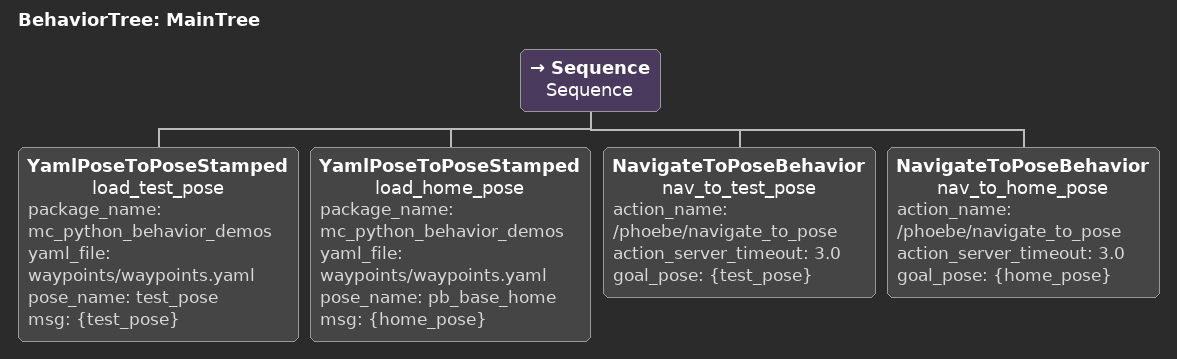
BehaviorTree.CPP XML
<root main_tree_to_execute="MainTree">
  <BehaviorTree ID="MainTree">
    <Sequence name="Sequence">
      <YamlPoseToPoseStamped name="load_test_pose"
        package_name="mc_python_behavior_demos"
        yaml_file="waypoints/waypoints.yaml"
        pose_name="test_pose"
        msg="{test_pose}"
      />
      <YamlPoseToPoseStamped name="load_home_pose"
        package_name="mc_python_behavior_demos"
        yaml_file="waypoints/waypoints.yaml"
        pose_name="pb_base_home"
        msg="{home_pose}"
      />
      <NavigateToPoseBehavior name="nav_to_test_pose"
        action_name="/phoebe/navigate_to_pose"
        action_server_timeout="3.0"
        goal_pose="{test_pose}"
      />
      <NavigateToPoseBehavior name="nav_to_home_pose"
        action_name="/phoebe/navigate_to_pose"
        action_server_timeout="3.0"
        goal_pose="{home_pose}"
      />
    </Sequence>
  </BehaviorTree>
</root>
